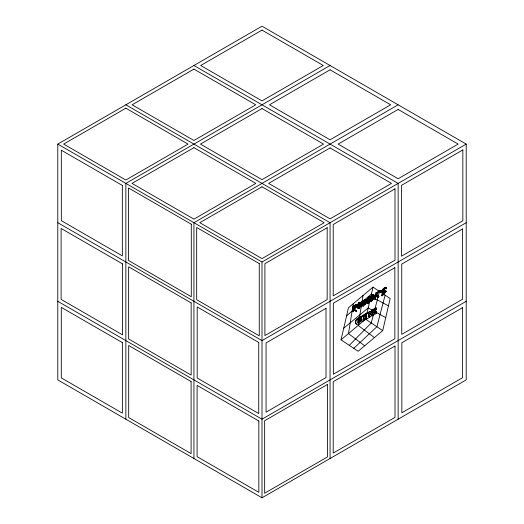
<?xml version="1.0" encoding="UTF-8"?>
<svg xmlns="http://www.w3.org/2000/svg" width="524" height="524" viewBox="0 0 524 524"><rect width="100%" height="100%" fill="white"/><g stroke="black" fill="none" stroke-linecap="round" stroke-linejoin="round"><path stroke-width="0.79" d="M359.726 303.029L359.647 302.243L358.737 302.872L357.525 304.418L357.106 306.082L354.355 308.538L354.008 309.618L356.569 310.522L356.608 310.915L356.097 311.197L353.949 309.92L353.084 311.754L353.49 309.769L353.143 309.442L354.434 306.684L354.925 306.769L354.669 307.739L357.034 305.348L355.062 305.911L353.091 307.752L352.456 307.516L352.514 307.084L355.888 304.568L357.741 304.863L359.064 302.846L359.706 303.095L359.602 303.756L358.704 303.186M356.379 304.398L358.213 305.132L359.536 303.114M360.833 306.285L360.512 306.625L360.152 306.304M370.9 314.78L370.658 313.85M358.023 305.204C363.676 295.15 355.213 316.372 360.591 304.732A1.081 0.622 -60 0 1 360.715 304.483C363.211 299.23 361.37 304.32 361.082 306.088C364.311 302.407 359.366 310.536 360.872 304.667M375.335 296.938L375.512 296.283L378.394 297.128L378.885 296.577L378.197 296.086L376.298 296.034M375.354 298.713L375.983 296.551M382.527 290.519C383.489 288.259 388.756 289.137 385.546 287.316M382.278 290.938C381.8 292.536 383.483 290.342 383.778 289.752M386.195 287.984L385.664 287.27M372.328 298.824L373.389 297.252L372.623 298.877L373.095 299.145L373.861 297.521L371.202 301.176L370.252 301.28L370.062 300.069M384.446 291.776L382.992 291.265L385.133 291.082L385.055 292.327L386.123 291.233L383.103 295.012L382.088 295.805L381.452 295.49L384.171 291.619M372.328 296.702L371.667 296.067L370.802 297.783L371.352 298.208L372.243 296.27L371.726 295.962L373.18 294.318L373.881 294.704L373.658 296.099L372.702 297.75L373.632 294.992L372.073 297.2L371.071 300.959M375.387 299.027C375.557 298.968 374.45 299.997 375.014 297.959M359.13 303.481C356.366 309.566 359.949 305.636 359.241 303.01M356.955 304.68L356.556 304.405M375.06 298.104L375.577 296.499L374.509 295.968L375.8 294.285L376.081 292.595L376.658 292.582L376.422 293.617L377.123 294.082L379.605 291.049L378.983 290.813L376.461 293.597M364.802 300.645L364.311 300.173L364.796 300.815L363.61 304.365L362.877 303.782L363.892 300.612M363.61 304.365L363.348 304.051L364.475 300.678L362.516 302.466L362.647 301.896L364.927 299.977L366.538 299.466L365.425 301.392L366.807 301.477L366.204 303.186L363.217 305.977L362.307 305.571L365.28 302.132L364.475 303.141M363.099 305.957L362.811 305.728L364.167 303.927L365.752 302.4L363.459 305.21L366.61 301.916L366.25 301.601L364.475 302.368L363.931 302.06L364.115 301.562M380.614 290.381C382.376 290.401 380.247 293.551 380.706 291.599C380.876 288.704 380.228 291.691 380.856 292.353M360.42 305.309L359.903 305.034L360.119 304.457A1.081 0.622 -60 0 1 360.243 304.215C360.42 303.632 361.121 301.3 361.639 302.151M370.252 301.28C370.566 302.093 372.282 301.287 371.058 300.927M356.844 304.673L354.591 305.636L352.456 307.516M353.373 307.378L352.907 307.057M382.061 291.927C381.236 290.604 384.256 287.087 385.939 287.558M384.164 291.803C380.326 293.623 383.64 287.931 385.769 287.958M368.064 303.651C368.634 302.472 371.09 298.307 369.872 296.682C368.555 297.422 367.704 299.125 367.678 300.586C367.625 299.879 367.435 297.986 368.948 297.088M368.267 316.391L368.955 315.238M369.309 315.409L368.333 315.841L368.333 316.896L369.42 315.998L368.837 315.134M353.314 303.678L348.453 333.605L364.697 345.788M358.416 323.917L358.174 325.437L374.411 337.613M358.789 321.644L359.156 319.365M359.405 317.845L363.027 295.51M359.923 305.047L358.711 307.45L359.182 307.719M373.9 312.841L379.605 291.049L376.894 293.892L377.129 292.857L376.638 292.739L376.284 294.213M368.457 301.549L368.647 300.959M371.68 296.833L372.302 295.706L372.774 295.975M354.833 309.92L354.06 309.52L356.687 310.627M353.084 311.754C351.905 310.883 353.595 305.787 354.925 306.769M375.354 296.073C377.241 294.593 373.953 297.206 375.459 295.045M368.031 303.632C367.802 301.811 370.769 297.815 369.466 297.449C369.079 299.243 366.328 304.005 368.549 303.206M361.088 306.245L360.63 305.918M358.691 319.371L359.287 319.902L360.44 319.234L360.44 317.282L359.326 318.278L357.519 318.906L356.366 320.334A3.399 1.965 -60 0 0 355.776 322.09C355.017 325.273 358.999 324.559 359.883 322.483A2.948 1.703 -60 0 0 360.479 321.147L360.112 320.406L358.907 320.609L358.364 322.024L357.578 322.339M360.584 320.675L359.379 320.885C357.866 326.197 356.674 318.061 359.287 319.902M383.876 291.337L383.005 291.803L382.579 291.527M358.554 306.278L358.711 305.82M372.996 296.237C371.025 299.748 374.254 293.623 372.551 295.287M358.423 308.387C356.51 307.686 358.658 305.119 358.37 308.557C360.126 309.121 359.805 304.883 361.206 305.394M361.259 302.977L360.8 302.636M360.008 320.871L360.112 320.406M370.147 299.702C370.278 297.691 371.85 297.599 370.71 299.486M363.97 301.673L363.708 302.512M385.343 291.554L385.638 290.925L386.109 291.193L385.592 290.931L384.839 291.757M374.915 298.759C373.409 299.689 375.904 295.903 374.509 295.968M341.032 339.847L348.453 307.765L373.016 287.113L390.151 298.536L382.73 330.618L358.174 351.276L341.032 339.847L365.595 319.195L366.459 315.441M366.807 313.942L373.016 287.113M354.696 306.173L354.296 305.852M363.407 304.752L365.372 302.839L366.06 301.418M366.112 301.569L366.584 301.844M367.521 302.951L367.992 303.219M371.542 301.228C372.721 300.796 372.381 298.903 371.503 300.606M363.505 303.147L363.145 304.097M364.35 301.287L365.686 299.538L364.324 300.167M364.475 302.368L366.171 299.866L364.547 299.977M386.037 288.495L385.854 288.004M369.8 297.881L369.675 298.3M385.107 295.176L376.9 326.734L353.759 348.336M361.58 305.21L361.678 304.693L360.794 305.983M373.488 314.4L371.247 322.961L349.305 345.362M368.955 297.082L369.518 297.095L367.94 299.983M380.385 292.078L380.267 291.246M370.75 299.446L370.455 300.802L370.868 301.641M384.95 287.525L385.671 287.728M360.781 305.053L360.329 304.654L359.87 305.708M353.844 308.407L354.224 307.889M369.125 298.438L369.623 298.667M363.97 300.514L362.045 302.197L363.649 300.317L364.206 300.573M375.498 295.025L374.883 295.805M359.11 304.68L359.307 304.136M377.123 294.082L376.114 296.217L376.684 296.257M366.034 299.715L365.628 299.132L363.735 300.298M374.981 296.243L376.717 293.774M369.02 300.023L369.289 299.42L369.761 299.689M373.376 295.064L373.186 294.311M367.678 300.586C366.322 299.754 368.726 295.549 369.937 296.846M384.636 291.888L381.924 295.765M364.632 318.749L364.383 319.312M380.738 291.508L381.086 290.656M371.051 298.431L371.202 297.901M369.06 297.311L368.588 297.036M368.261 314.367L368.883 313.719L368.595 313.241M369.269 313.503L368.333 313.896L368.333 314.872L369.348 313.994L368.798 313.234M359.418 306.822L359.687 306.206M370.73 300.907L372.269 298.85L372.793 299.099M356.962 305.59L356.49 305.315L354.519 307.188M355.757 306.822L355.311 306.488M372.125 297.16L388.461 305.859M373.095 299.145C373.108 300.187 371.365 299.735 372.472 300.134M375.466 296.505L375.97 296.708M353.589 309.455C353.648 309.311 353.111 308.649 352.927 309.121M356.222 310.359C356.169 311.918 352.94 309.245 354.591 310.267M356.634 305.806L355.508 306.815M363.008 319.391L363.649 318.585L363.676 316.149L364.147 316.417C364.18 317.171 364.566 320.544 362.857 319.306M372.276 299.401L372.033 299.721M358.698 308.151L358.94 307.804M383.175 294.213L382.703 293.944M365.031 300.245L364.259 300.245M383.339 291.128L384.138 290.853L384.786 291.239M357.565 319.771L357.846 319.424M383.07 294.265L383.961 293.126M383.247 292.051L382.775 291.783L383.457 291.541M363.741 303.868L363.08 304.686M382.933 294.036L381.963 294.999L382.435 295.274L383.057 294.717L383.404 294.305L382.92 294.029L381.963 294.999M372.243 296.27L373.651 294.593M384.256 288.685L385.402 287.886M368.32 302.047L367.855 301.772M363.446 300.841L363.918 301.117M383.378 293.224L383.85 293.499M383.66 290.014L383.188 289.746M382.435 295.274L383.391 294.298M385.199 287.46L385.906 287.611M359.471 307.221L358.999 306.953M362.615 302.479L361.658 301.916M363.414 302.145L363.918 302.387M361.377 306.481L360.885 306.219M364.953 301.123L365.451 300.579M372.171 295.281L372.78 295.49L372.302 295.156M383.856 289.038L383.457 288.789M383.758 291.888L382.559 291.482L383.005 291.803M352.921 307.784L353.576 306.737L356.012 305.04M386.581 287.728L385.369 287.381M362.307 305.571L363.322 305.905M363.348 305.905L362.746 305.708M377.018 293.414L379.14 290.774M383.221 291.174L383.745 291.396M346.574 315.893L352.128 311.001M353.962 309.383L371.424 293.984M383.463 291.541L383.948 291.521M377.66 296.106L378.813 296.387M359.661 303.075L359.064 302.846M343.731 328.194L368.195 307.942L372.387 310.26M371.103 300.586L371.647 300.796M382.232 295.084L381.492 295.523M384.164 290.866L385.337 291.383M356.621 304.745L356.104 304.477M376.455 296.263L375.97 295.962L378.131 296.374M369.165 317.02L369.8 316.562M57.791 144.1L262 26.2L466.209 144.1L466.209 379.9L262 497.8L57.791 379.9L57.791 144.1L262 262L466.209 144.1M330.068 65.5L125.858 183.4L125.858 419.2M398.142 104.8L193.932 222.7L193.932 458.5M466.209 222.7L262 340.6L57.791 222.7M368.785 296.774L369.269 297.036M384.04 288.2L384.564 288.449M372.092 295.981L372.623 296.217M358.999 303.678L358.527 303.409M361.815 302.217L361.344 301.942M380.882 292.313L380.07 291.803M373.009 297.678L373.507 297.933L372.957 297.743M365.451 303.54L364.979 303.272L365.798 303.645M371.398 300.239L371.889 300.494M364.553 304.444L364.082 304.169M368.516 303.645L368.071 303.363M359.326 318.278L358.855 317.649L359.968 317.007L360.44 317.282M365.654 314.269L363.911 315.271L363.44 315.003L365.182 313.994L365.654 314.269L365.654 315.546L364.815 315.487L365.287 315.762C367.265 319.339 360.08 324.906 361.422 317.989L360.597 317.924L360.597 316.647L362.968 315.278L363.44 315.546L363.44 316.83L362.752 316.679M365.667 313.719L366.138 313.987L370.658 311.662L371.221 312.435L370.37 314.033L371.326 314.393C371.68 317.21 367.769 318.002 366.138 319.339L365.667 319.064L365.667 317.786L366.545 317.826L366.545 315.035L365.667 314.996L365.667 313.719L369.787 311.446L370.494 311.498L370.75 312.166M376.396 311.708L374.123 313.444L373.658 313.175L375.924 311.433L376.396 311.708L376.396 313.418L371.974 315.965L371.503 315.697L371.503 314.413L372.335 314.479L372.335 311.695L371.496 311.629L371.496 310.352L375.924 307.798L376.396 308.066L376.396 309.782L375.177 310.483L374.706 309.776M360.597 316.647L361.069 316.915L363.44 315.546M371.496 310.352L371.968 310.621L376.396 308.066M360.597 317.924L361.422 317.989M371.496 311.629L372.335 311.695M363.44 316.28L364.147 316.417M365.287 315.762L365.654 315.546M373.658 310.385L374.123 310.66L375.177 310.051L375.177 310.483M375.04 310.955L374.568 310.68L373.658 311.21L374.123 311.479L375.04 310.955L375.04 312.042L374.123 312.566L373.658 312.297M365.667 317.786L366.545 317.826M371.503 314.413L372.335 314.479M365.667 319.064L366.977 318.31M466.209 301.3L262 419.2L57.791 301.3M368.261 315.343L368.621 315.166M377.575 292.327L378.105 292.569M361.691 302.296L361.219 302.021M378.8 292.379L378.007 291.842M355.717 304.66L356.255 304.909M382.441 291.848L382.12 291.986M377.739 292.117L378.21 292.392M353.661 309.075L353.189 308.806M368.844 301.889L367.999 301.385M382.651 290.342L383.195 290.584M356.058 305.007L355.521 304.804M358.94 307.169L359.444 307.424M365.274 301.038L366.414 301.444M366.604 301.326L366.138 301.051M362.464 320.963C360.492 321.841 360.951 318.716 360.957 317.721M373.029 296.892L372.557 296.623M367.206 300.311L367.468 299.708M364.029 304.745L364.501 305.02M359.399 303.258L358.737 302.872M361.881 302.151L361.409 301.883M373.167 295.339L372.695 295.064M354.25 306.193L353.779 305.924M368.352 297.665L368.857 297.933M364.167 303.927L363.695 303.658M354.82 305.151L355.776 305.597L355.259 305.322M355.226 307.699L354.814 307.418M361.036 306.822L360.564 306.547M356.72 324.114L355.626 323.721L355.305 321.821A3.399 1.965 -60 0 1 355.894 320.066L357.047 318.638L358.855 318.009M373.592 294.652L373.042 294.377M354.99 305.453L355.501 305.721M358.875 307.195L359.359 307.47M384.289 287.951L384.819 288.233M353.988 309.514L354.551 309.874M355.416 306.435L355.914 306.717M364.56 299.977L365.097 300.259M356.15 305.387L355.305 304.909M375.95 296.355L377.568 296.767M365.064 302.689L366.138 303.285M353.903 309.946L354.624 310.359M359.163 303.265L359.68 303.56M375.184 311.806L385.736 317.642M366.531 301.686L365.968 301.385M355.226 306.632L355.711 306.9M193.932 65.5L398.142 183.4L398.142 419.2M125.858 104.8L330.068 222.7L330.068 458.5M385.874 287.237L386.345 287.506M386.195 287.683L386.666 287.958M386.214 287.82L386.686 288.095M385.264 287.381L385.736 287.65M385.002 287.479L385.546 287.748M385.651 287.886L386.123 288.154M385.952 288.161L386.424 288.429M385.769 288.488L386.45 288.829M383.358 288.835L384.249 289.353M383.286 288.96L383.758 289.228M383.168 289.058L383.64 289.327M383.123 289.169L383.588 289.438M383.345 289.445L383.935 289.713M383.286 289.615L383.758 289.883M385.559 291.265L386.031 291.534M384.786 291.089L384.315 290.82L384.865 291.108M385.369 291.534L385.841 291.809M384.839 291.364L385.815 291.822M383.935 290.912L384.406 291.18M384.793 291.449L385.264 291.724M383.882 290.984L384.354 291.259M384.812 291.521L385.284 291.796M382.612 290.447L383.083 290.715M383.974 291.508L384.688 291.999M381.996 290.676L382.468 290.944L381.983 290.741M382.874 291.292L383.345 291.567M382.625 291.416L383.182 291.698M380.509 290.493L381.38 290.944M382.022 291.495L382.494 291.77M382.658 291.77L383.149 292.071M382.042 291.547L383.024 292.117M381.649 291.711L382.553 292.209M380.273 291.265L380.745 291.541M380.162 291.423L380.634 291.698M378.983 290.813L379.658 291.18M380.509 291.881L380.981 292.15M378.773 291.017L379.291 291.272M382.802 293.807L383.751 294.292M378.308 291.567L378.773 291.835M377.909 291.992L378.728 292.458M381.492 295.274L381.963 295.549M381.439 295.405L382.088 295.805M376.166 292.471L376.638 292.739M376.081 292.595L376.553 292.87M376.468 293.368L376.939 293.637M376.468 293.525L376.939 293.8M375.963 293.774L376.966 294.272M376.009 293.833L376.474 294.108M378.885 296.577L378.341 296.119M377.725 296.047L378.197 296.322M377.385 296.027L377.883 296.329M376.854 296.027L377.326 296.302M375.806 295.484L376.278 295.759M377.817 296.728L378.531 297.095M376.343 296.001L376.815 296.27M377.771 296.794L378.394 297.128M374.902 295.7L375.374 295.975M373.075 294.724L373.907 295.176M374.568 295.798L375.04 296.073M375.105 296.23L375.937 296.774M373.055 295.444L373.527 295.713M372.97 295.667L373.442 296.001M374.896 296.918L375.754 297.377M375.223 297.193L375.688 297.468M372.243 295.765L372.708 296.034M372.086 296.067L372.557 296.335M372.597 296.505L373.081 296.813M371.667 296.067L372.204 296.407M373.324 297.246L373.887 297.639M371.83 296.558L372.302 296.833M372.643 296.977L373.127 297.331M373.337 297.527L373.809 297.802M373.101 297.481L373.802 297.874M371.601 296.931L372.092 297.219M372.151 297.35L372.859 297.743M374.863 298.935L375.335 299.211M372.872 297.907L373.396 298.136M371.136 296.951L371.634 297.291M374.726 299.099L375.197 299.368M371.09 297.16L371.595 297.429M372.793 298.11L373.265 298.379M372.734 298.136L373.206 298.405M370.913 297.501L371.424 297.809M372.525 298.464L372.996 298.732M369.433 296.912L369.918 297.213M370.835 297.684L371.699 298.267M372.688 298.818L373.16 299.086M369.518 297.095L369.99 297.363M368.693 296.885L369.459 297.318M369.466 297.449L369.937 297.717M371.503 298.759L371.031 298.49L371.509 298.818M370.501 298.49L371.005 298.883M368.503 297.462L368.975 297.737M369.217 298.294L369.689 298.569M370.324 299.099L371.254 299.604M369.132 298.542L369.603 298.811M370.704 299.584L371.175 299.852M371.752 300.206L372.197 300.553M370.619 299.761L371.13 300.075M368.988 298.935L369.446 299.243M368.916 299.034L369.387 299.302M370.527 300.265L371.038 300.579M369.106 299.735L369.577 300.01M370.514 300.724L371.588 301.261M370.664 300.92L371.509 301.339M370.979 301.149L371.451 301.424M367.488 299.42L367.959 299.695M367.186 299.689L368.071 300.108M368.379 300.416L368.883 300.75M368.293 300.625L368.765 300.9M365.686 299.538L366.171 299.866M365.66 299.761L366.132 300.036M368.051 301.326L368.929 301.817M364.442 300.114L364.914 300.383M368.117 302.525L368.588 302.8M363.78 300.213L364.796 300.815M366.138 301.647L366.61 301.916M368.11 302.833L368.582 303.101M366.086 301.804L366.551 302.106M366.021 301.857L366.492 302.125M368.195 303.082L368.667 303.35M368.162 303.239L368.634 303.514M363.591 300.717L364.062 300.992M367.802 303.488L368.274 303.756M363.682 301.339L364.173 301.641L363.702 301.366M365.339 302.302L365.811 302.571M362.713 301.103L363.25 301.352M363.623 301.569L364.134 301.876M365.444 302.695L365.909 302.964M362.831 301.333L363.302 301.601L362.778 301.346M363.571 301.726L364.042 301.994M365.215 302.61L365.686 302.879M363.453 302.027L363.925 302.296M364.802 302.813L365.274 303.082M375.924 309.507L376.396 309.782M363.289 302.479L363.767 302.793L363.296 302.525M365.241 303.527L365.713 303.802M364.946 303.796L365.503 304.038M364.756 304.038L365.228 304.306M363.754 303.638L364.226 303.913M364.678 304.058L365.149 304.333M361.901 302.852L361.429 302.584L361.278 303.114M364.049 304.234L364.514 304.51M362.877 303.782L363.708 304.352M359.837 302.63L360.309 302.898M361.075 303.789L361.547 304.064M360.427 303.704L360.918 304.012M361.678 304.693L362.149 304.968M374.706 312.134L375.177 312.409M359.11 303.324L359.582 303.593M361.599 304.706L362.176 305.053M375.924 313.142L376.396 313.418M374.706 312.566L375.177 312.835M358.999 303.606L359.471 303.874M361.619 305.145L362.091 305.42M361.364 305.119L361.835 305.394M362.379 305.734L362.975 306.023M360.767 304.975L361.246 305.328M360.185 304.929L360.643 305.243M360.656 305.459L361.128 305.734M357.918 304.405L358.39 304.68M357.918 304.588L358.39 304.857M360.617 306.14L361.121 306.422M359.608 305.761L360.086 306.055M359.543 305.852L360.073 306.095M357.741 304.863L358.213 305.132M360.145 306.409L360.984 306.894M356.189 304.444L356.792 304.719M355.39 304.817L355.861 305.092M357.885 306.625L358.357 306.894M359.123 307.418L359.569 307.771M358.757 307.411L359.228 307.686M355.128 305.381L355.599 305.649M356.104 306.285L356.615 306.547M357.754 307.221L358.233 307.536M354.591 305.636L355.174 305.918M355.619 306.245L356.497 306.691M368.791 313.928L369.263 314.204M355.501 306.35L355.973 306.619M358.56 308.236L359.071 308.518M358.508 308.354L358.979 308.629M358.265 308.413L357.794 308.138L358.265 308.466M353.962 306.416L354.434 306.684M353.425 306.245L354.093 306.56M353.366 306.245L354.388 306.835M354.997 307.208L355.514 307.496M353.379 306.461L354.407 307.044M353.916 306.913L354.44 307.136M353.248 306.612L353.779 306.861M368.948 315.723L369.42 315.998M354.348 307.319L354.82 307.595M354.362 307.798L354.833 308.073M354.276 307.798L354.748 308.066M366.545 315.035L366.073 314.76L366.073 317.551M354.145 307.994L354.617 308.263M352.803 307.306L353.274 307.575M354.06 308.014L354.532 308.289M352.619 307.477L353.091 307.752M356.222 310.503L356.687 310.778M353.15 308.878L353.621 309.153M355.973 310.85L356.444 311.118M352.672 309.167L353.143 309.442M355.593 310.804L356.097 311.197M352.724 309.298L353.49 309.769M352.462 311.21L352.927 311.485M363.44 319.149L363.905 319.424M358.855 317.649L359.326 317.924M359.968 318.959L360.44 319.234M358.907 320.609L359.379 320.885M363.473 319.666L363.217 316.954M365.595 319.195L382.73 330.618M374.123 310.66L374.123 311.479M374.123 312.566L374.123 313.444M371.968 310.621L371.968 311.904M371.974 314.688L371.974 315.965M371.863 311.42L371.863 314.21M366.138 313.987L366.138 315.265M366.138 318.055L366.138 319.339M363.911 315.271L363.911 316.555M361.069 316.915L361.069 318.199M262 262L262 497.8M359.857 321.33A2.948 1.703 -60 0 1 359.661 321.775M376.304 295.641L375.793 295.418L376.304 295.641M125.858 108.193L63.666 144.1L125.858 180.007L188.051 144.1L125.858 108.193M193.932 69.109L132.113 104.8L193.932 140.484L255.745 104.8L193.932 69.109M262 30.11L200.705 65.5L262 100.89L323.295 65.5L262 30.11M193.932 147.663L132.035 183.4L193.932 219.137L255.823 183.4L193.932 147.663M262 108.56L200.45 144.1L262 179.634L323.55 144.1L262 108.56M330.068 69.816L269.474 104.8L330.068 139.784L390.662 104.8L330.068 69.816M262 186.793L199.801 222.7L262 258.607L324.199 222.7L262 186.793M330.068 147.932L268.635 183.4L330.068 218.868L391.507 183.4L330.068 147.932M398.142 109.444L338.118 144.1L398.142 178.756L458.166 144.1L398.142 109.444M327.166 227.724L264.902 263.677L264.902 335.57L327.166 299.623L327.166 227.724M394.991 188.85L333.218 224.514L333.218 295.85L394.991 260.186L394.991 188.85M462.843 149.93L401.508 185.345L401.508 256.171L462.843 220.755L462.843 149.93M394.86 267.679L333.349 303.193L333.349 374.215L394.86 338.707L394.86 267.679M462.6 228.949L401.751 264.083L401.751 334.345L462.6 299.217L462.6 228.949M326.013 308.328L266.054 342.938L266.054 412.172L326.013 377.555L326.013 308.328M327.428 384.478L264.646 420.726L264.646 493.222L327.428 456.974L327.428 384.478M395.004 346.03L333.205 381.708L333.205 453.077L395.004 417.392L395.004 346.03M462.502 307.719L401.849 342.742L401.849 412.781L462.502 377.758L462.502 307.719M355.547 305.21L356.019 305.485L355.547 305.21M191.293 224.22L128.498 187.965L128.498 260.48L191.293 296.735L191.293 224.22M259.249 263.585L196.683 227.468L196.683 299.708L259.249 335.832L259.249 263.585M122.334 185.437L61.315 150.205L61.315 220.663L122.334 255.895L122.334 185.437M191.149 302.905L128.642 266.814L128.642 338.995L191.149 375.086L191.149 302.905M122.55 263.913L61.105 228.438L61.105 299.387L122.55 334.862L122.55 263.913M258.738 342.48L197.194 306.946L197.194 378.014L258.738 413.554L258.738 342.48M191.103 381.531L128.688 345.499L128.688 417.569L191.103 453.601L191.103 381.531M258.836 421.027L197.096 385.376L197.096 456.673L258.836 492.324L258.836 421.027M122.367 342.617L61.282 307.346L61.282 377.883L122.367 413.154L122.367 342.617"/></g></svg>
